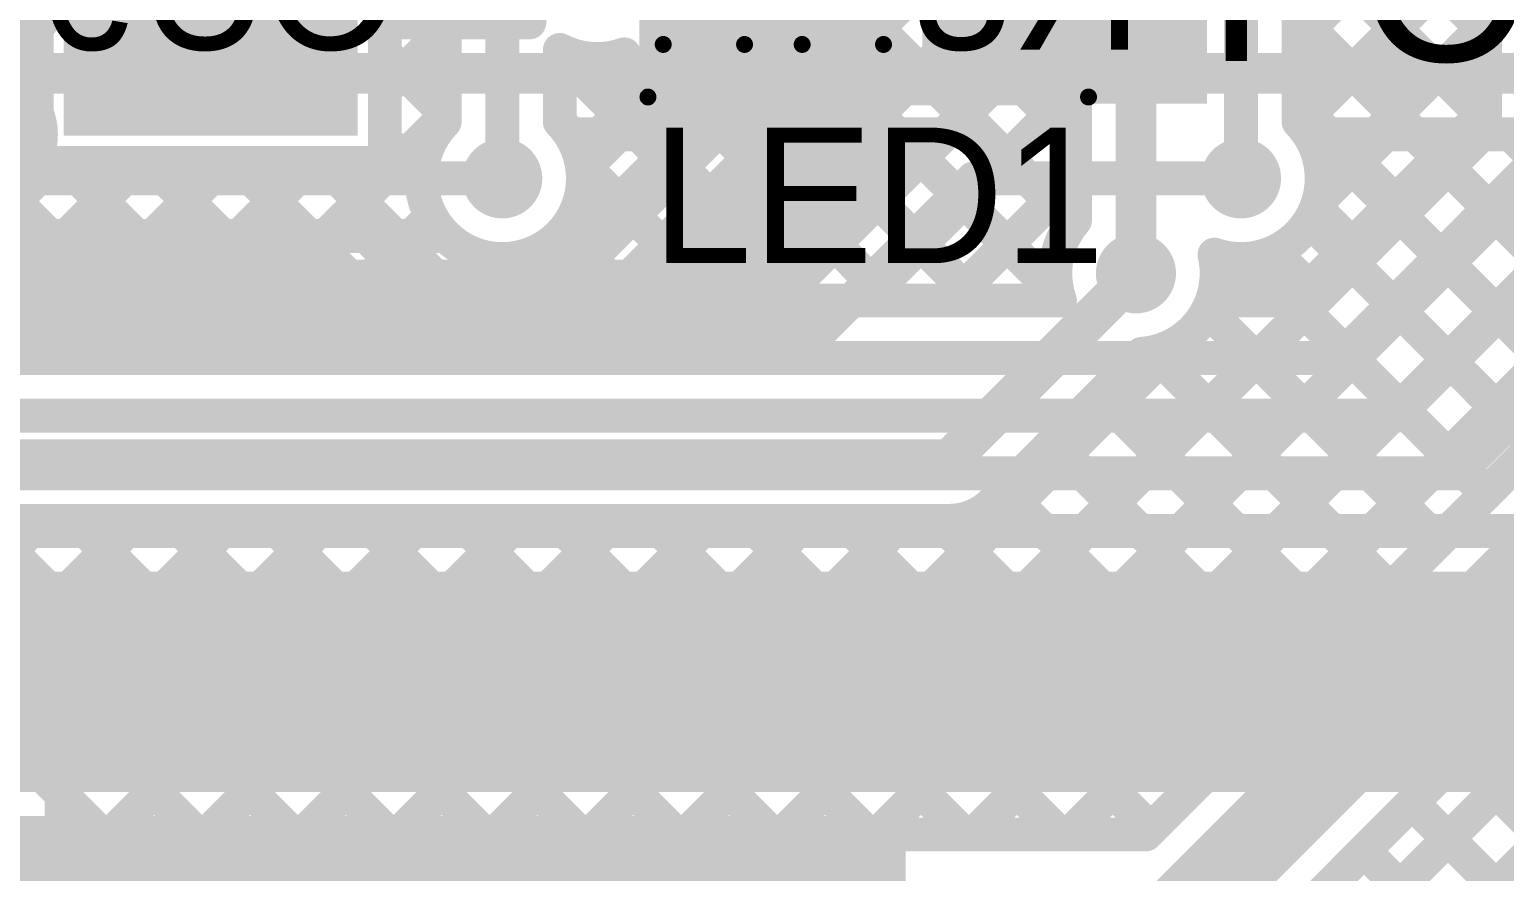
# Model space of a CAD drawing. Header units: millimetres. Extents: x 0.79 to 4.38, y 0.99 to 3.94.
# Drawn here: x 3.1735 to 3.6088, y 1.8006 to 2.0489 of the extents above; entities that cross this region are included whole.
import ezdxf

# ---------------------------------------------------------------- set-up
doc = ezdxf.new("R2010")
doc.units = ezdxf.units.MM
doc.header["$MEASUREMENT"] = 0
for name, color, linetype in [('BottomLayer', 5, 'Continuous'), ('BottomOverlay', 54, 'Continuous'), ('BottomPaste', 16, 'Continuous'), ('BottomSolder', 6, 'Continuous'), ('MultiLayer', 9, 'Continuous'), ('TopLayer', 1, 'Continuous'), ('TopOverlay', 2, 'Continuous'), ('TopPaste', 8, 'Continuous'), ('TopSolder', 216, 'Continuous'), ('ViaHoleLayer', 16, 'Continuous')]:
    doc.layers.add(name, color=color, linetype=linetype)

# ---------------------------------------------------------------- blocks, each defined once
blk = doc.blocks.new('49MD_8_000_20_20_20_A_45')
at = {"layer": 'TopLayer'}
blk.add_solid([(-0.28543, -0.03937), (-0.0689, -0.03937), (-0.28543, 0.03937), (-0.0689, 0.03937)], dxfattribs=at)
at = {"layer": 'TopOverlay', "const_width": 0.01}
for points in [[(-0.256, 0.1), (-0.256, 0.05)], [(-0.256, -0.05), (-0.256, -0.094)], [(-0.256, -0.094), (0.252, -0.094)]]:
    blk.add_lwpolyline(points, dxfattribs=at)
at = {"layer": 'TopOverlay'}
for points, const_width in [([(-0.27696, 0.067, 1), (-0.30104, 0.067, 1)], 0.01969), ([(-0.2585, 0.05, 1), (-0.2535, 0.05, 1)], 0.005), ([(-0.2585, -0.05, 1), (-0.2535, -0.05, 1)], 0.005), ([(-0.2585, -0.094, 1), (-0.2535, -0.094, 1)], 0.005), ([(-0.2585, -0.094, 1), (-0.2535, -0.094, 1)], 0.005)]:
    blk.add_lwpolyline(points, format="xyb", close=True, dxfattribs=dict(at, const_width=const_width))
at = {"layer": 'TopPaste'}
blk.add_solid([(-0.28543, -0.03937), (-0.0689, -0.03937), (-0.28543, 0.03937), (-0.0689, 0.03937)], dxfattribs=at)
at = {"layer": 'TopSolder'}
blk.add_solid([(-0.28943, -0.04337), (-0.0649, -0.04337), (-0.28943, 0.04337), (-0.0649, 0.04337)], dxfattribs=at)
blk = doc.blocks.new('R__0402_B_266')
at = {"layer": 'BottomLayer'}
for points in [[(-0.0275, 0.0125), (-0.0275, -0.0125), (-0.0095, 0.0125), (-0.0095, -0.0125)], [(0.0095, 0.0125), (0.0095, -0.0125), (0.0275, 0.0125), (0.0275, -0.0125)]]:
    blk.add_solid(points, dxfattribs=at)
at = {"layer": 'BottomOverlay', "const_width": 0.005}
for points in [[(-0.0325, 0.0175), (-0.0085, 0.0175)], [(-0.0325, -0.0175), (-0.0325, 0.0175)], [(0.0085, 0.0175), (0.0325, 0.0175)], [(0.0325, -0.0175), (0.0325, 0.0175)], [(-0.0325, -0.0175), (-0.0085, -0.0175)], [(0.0085, -0.0175), (0.0325, -0.0175)]]:
    blk.add_lwpolyline(points, dxfattribs=at)
at = {"layer": 'BottomOverlay', "const_width": 0.0025}
for points in [[(-0.03375, 0.0175, 1), (-0.03125, 0.0175, 1)], [(-0.03375, 0.0175, 1), (-0.03125, 0.0175, 1)], [(-0.00975, 0.0175, 1), (-0.00725, 0.0175, 1)], [(0.00725, 0.0175, 1), (0.00975, 0.0175, 1)], [(0.03125, 0.0175, 1), (0.03375, 0.0175, 1)], [(0.03125, 0.0175, 1), (0.03375, 0.0175, 1)], [(-0.03375, -0.0175, 1), (-0.03125, -0.0175, 1)], [(-0.03375, -0.0175, 1), (-0.03125, -0.0175, 1)], [(-0.00975, -0.0175, 1), (-0.00725, -0.0175, 1)], [(0.00725, -0.0175, 1), (0.00975, -0.0175, 1)], [(0.03125, -0.0175, 1), (0.03375, -0.0175, 1)], [(0.03125, -0.0175, 1), (0.03375, -0.0175, 1)]]:
    blk.add_lwpolyline(points, format="xyb", close=True, dxfattribs=at)
at = {"layer": 'BottomPaste'}
for points in [[(-0.0275, 0.0125), (-0.0275, -0.0125), (-0.0095, 0.0125), (-0.0095, -0.0125)], [(0.0095, 0.0125), (0.0095, -0.0125), (0.0275, 0.0125), (0.0275, -0.0125)]]:
    blk.add_solid(points, dxfattribs=at)
at = {"layer": 'BottomSolder'}
for points in [[(-0.0315, 0.0165), (-0.0315, -0.0165), (-0.0055, 0.0165), (-0.0055, -0.0165)], [(0.0055, 0.0165), (0.0055, -0.0165), (0.0315, 0.0165), (0.0315, -0.0165)]]:
    blk.add_solid(points, dxfattribs=at)
blk = doc.blocks.new('LED_SMT_270')
at = {"layer": 'TopLayer'}
for points in [[(-0.06, -0.03), (-0.02, -0.03), (-0.06, 0.03), (-0.02, 0.03)], [(0.02, -0.03), (0.06, -0.03), (0.02, 0.03), (0.06, 0.03)]]:
    blk.add_solid(points, dxfattribs=at)
at = {"layer": 'TopOverlay', "const_width": 0.005}
for points in [[(-0.065, 0.035), (0.065, 0.035)], [(-0.065, -0.035), (-0.065, 0.035)], [(0.065, -0.035), (0.065, 0.035)], [(-0.065, -0.035), (0.065, -0.035)]]:
    blk.add_lwpolyline(points, dxfattribs=at)
at = {"layer": 'TopOverlay', "const_width": 0.0025}
for points in [[(-0.06625, 0.035, 1), (-0.06375, 0.035, 1)], [(-0.06625, 0.035, 1), (-0.06375, 0.035, 1)], [(0.06375, 0.035, 1), (0.06625, 0.035, 1)], [(0.06375, 0.035, 1), (0.06625, 0.035, 1)], [(-0.06625, -0.035, 1), (-0.06375, -0.035, 1)], [(-0.06625, -0.035, 1), (-0.06375, -0.035, 1)], [(0.06375, -0.035, 1), (0.06625, -0.035, 1)], [(0.06375, -0.035, 1), (0.06625, -0.035, 1)]]:
    blk.add_lwpolyline(points, format="xyb", close=True, dxfattribs=at)
at = {"layer": 'TopOverlay'}
blk.add_solid([(0.064, -0.037), (0.1, -0.037), (0.064, 0.037), (0.1, 0.037)], dxfattribs=at)
at = {"layer": 'TopPaste'}
for points in [[(-0.06, -0.03), (-0.02, -0.03), (-0.06, 0.03), (-0.02, 0.03)], [(0.02, -0.03), (0.06, -0.03), (0.02, 0.03), (0.06, 0.03)]]:
    blk.add_solid(points, dxfattribs=at)
at = {"layer": 'TopSolder'}
for points in [[(-0.064, -0.034), (-0.016, -0.034), (-0.064, 0.034), (-0.016, 0.034)], [(0.016, -0.034), (0.064, -0.034), (0.016, 0.034), (0.064, 0.034)]]:
    blk.add_solid(points, dxfattribs=at)

msp = doc.modelspace()

# ---------------------------------------------------------------- linework, layer by layer
at = {"layer": 'BottomLayer'}
for points, const_width in [([(3.006, 2.036), (4.267, 2.036)], 0.012), ([(3.33295, 2.018), (3.44105, 2.018)], 0.01), ([(3.33365, 1.976), (3.37565, 2.018)], 0.01), ([(3.3367, 2.00733), (3.34736, 2.018)], 0.01), ([(3.35601, 2.018), (3.39801, 1.976)], 0.01), ([(3.36193, 1.976), (3.40393, 2.018)], 0.01), ([(3.3843, 2.018), (3.41263, 1.98967)], 0.01), ([(3.39021, 1.976), (3.43221, 2.018)], 0.01), ([(3.39542, 1.8115), (3.60192, 2.018)], 0.01), ([(3.39896, 1.976), (3.43996, 2.017)], 0.01), ([(3.41258, 2.018), (3.42677, 2.00381)], 0.01), ([(3.42371, 1.8115), (3.63021, 2.018)], 0.01), ([(3.45199, 1.8115), (3.65849, 2.018)], 0.01), ([(3.48027, 1.8115), (3.68677, 2.018)], 0.01), ([(3.55095, 2.018), (3.91857, 2.018)], 0.01), ([(3.55381, 1.99818), (3.57364, 2.018)], 0.01), ([(3.554, 2.018), (3.63631, 1.9357)], 0.01), ([(3.58229, 2.018), (3.66457, 1.93571)], 0.01), ([(3.61057, 2.018), (3.69286, 1.93571)], 0.01), ([(3.33642, 2.00931), (3.36973, 1.976)], 0.01), ([(2.945, 2.005), (3.313, 2.005)], 0.01), ([(3.406, 1.959), (3.452, 2.005)], 0.01), ([(3.452, 2.005), (3.531, 2.005)], 0.01), ([(3.55125, 1.99247), (3.61753, 1.92618)], 0.01), ([(2.945, 1.988), (3.29633, 1.988)], 0.01), ([(3.15974, 1.988), (3.17174, 1.976)], 0.01), ([(3.16394, 1.976), (3.17594, 1.988)], 0.01), ([(3.18802, 1.988), (3.20002, 1.976)], 0.01), ([(3.19222, 1.976), (3.20422, 1.988)], 0.01), ([(3.21631, 1.988), (3.22831, 1.976)], 0.01), ([(3.22051, 1.976), (3.23251, 1.988)], 0.01), ([(3.24459, 1.988), (3.25659, 1.976)], 0.01), ([(3.24879, 1.976), (3.26079, 1.988)], 0.01), ([(3.27288, 1.988), (3.28488, 1.976)], 0.01), ([(3.27708, 1.976), (3.28908, 1.988)], 0.01), ([(3.32956, 1.98789), (3.34145, 1.976)], 0.01), ([(3.30536, 1.976), (3.31067, 1.9813)], 0.01), ([(3.30727, 1.98189), (3.31316, 1.976)], 0.01), ([(3.52047, 1.96483), (3.53782, 1.98219)], 0.01), ([(3.53405, 1.98138), (3.60339, 1.91204)], 0.01), ([(2.90043, 1.976), (3.39896, 1.976)], 0.01), ([(3.445, 1.922), (3.5, 1.977)], 0.012), ([(3.52113, 1.96602), (3.58925, 1.8979)], 0.01), ([(2.785, 1.959), (3.406, 1.959)], 0.01), ([(3.36714, 1.8115), (3.51217, 1.95653)], 0.01), ([(3.50512, 1.95375), (3.57511, 1.88376)], 0.01), ([(3.45775, 1.9093), (3.50171, 1.95325)], 0.01), ([(3.48952, 1.94106), (3.56097, 1.86961)], 0.01), ([(3.50285, 1.8115), (3.61986, 1.92851)], 0.01), ([(3.47538, 1.92692), (3.54682, 1.85547)], 0.01), ([(2.40071, 1.922), (3.445, 1.922)], 0.012), ([(3.513, 1.787), (3.63721, 1.91121)], 0.025), ([(3.46123, 1.91278), (3.53268, 1.84133)], 0.01), ([(2.4163, 1.904), (3.445, 1.904)], 0.01), ([(3.10232, 1.904), (3.17632, 1.83)], 0.01), ([(3.10279, 1.83), (3.17679, 1.904)], 0.01), ([(3.1306, 1.904), (3.2231, 1.8115)], 0.01), ([(3.13108, 1.83), (3.20508, 1.904)], 0.01), ([(3.15889, 1.904), (3.25139, 1.8115)], 0.01), ([(3.15936, 1.83), (3.23336, 1.904)], 0.01), ([(3.183, 1.82535), (3.26165, 1.904)], 0.01), ([(3.18717, 1.904), (3.27967, 1.8115)], 0.01), ([(3.19743, 1.8115), (3.28993, 1.904)], 0.01), ([(3.21546, 1.904), (3.30796, 1.8115)], 0.01), ([(3.22572, 1.8115), (3.31821, 1.904)], 0.01), ([(3.24374, 1.904), (3.33624, 1.8115)], 0.01), ([(3.254, 1.8115), (3.3465, 1.904)], 0.01), ([(3.27202, 1.904), (3.36452, 1.8115)], 0.01), ([(3.28228, 1.8115), (3.37478, 1.904)], 0.01), ([(3.30031, 1.904), (3.39281, 1.8115)], 0.01), ([(3.31057, 1.8115), (3.40307, 1.904)], 0.01), ([(3.32859, 1.904), (3.42109, 1.8115)], 0.01), ([(3.33885, 1.8115), (3.43135, 1.904)], 0.01), ([(3.35688, 1.904), (3.44938, 1.8115)], 0.01), ([(3.38516, 1.904), (3.47766, 1.8115)], 0.01), ([(3.41345, 1.904), (3.5044, 1.81305)], 0.01), ([(3.44173, 1.904), (3.51854, 1.82719)], 0.01), ([(3.53035, 1.7697), (3.64736, 1.88671)], 0.01), ([(3.54841, 1.7665), (3.66862, 1.88671)], 0.01), ([(3.5767, 1.7665), (3.69691, 1.88671)], 0.01), ([(3.60976, 1.84911), (3.69236, 1.7665)], 0.01), ([(3.59561, 1.83497), (3.66408, 1.7665)], 0.01), ([(2.732, 1.83), (3.183, 1.83)], 0.01), ([(3.17632, 1.83), (3.183, 1.82332)], 0.01), ([(3.183, 1.8115), (3.183, 1.829)], 0.01), ([(3.183, 1.8115), (3.183, 1.829)], 0.01), ([(3.183, 1.82332), (3.19482, 1.8115)], 0.01), ([(3.58147, 1.82082), (3.6358, 1.7665)], 0.01), ([(3.183, 1.8115), (3.50285, 1.8115)], 0.01), ([(3.56733, 1.80668), (3.60751, 1.7665)], 0.01)]:
    msp.add_lwpolyline(points, dxfattribs=dict(at, const_width=const_width))
for points, const_width in [([(3.33045, 2.018, 1), (3.33545, 2.018, 1)], 0.005), ([(3.33045, 2.018, 1), (3.33545, 2.018, 1)], 0.005), ([(3.34486, 2.018, 1), (3.34986, 2.018, 1)], 0.005), ([(3.35351, 2.018, 1), (3.35851, 2.018, 1)], 0.005), ([(3.37315, 2.018, 1), (3.37815, 2.018, 1)], 0.005), ([(3.3818, 2.018, 1), (3.3868, 2.018, 1)], 0.005), ([(3.40143, 2.018, 1), (3.40643, 2.018, 1)], 0.005), ([(3.41008, 2.018, 1), (3.41508, 2.018, 1)], 0.005), ([(3.42971, 2.018, 1), (3.43472, 2.018, 1)], 0.005), ([(3.43746, 2.017, 1), (3.44246, 2.017, 1)], 0.005), ([(3.43855, 2.018, 1), (3.44355, 2.018, 1)], 0.005), ([(3.54845, 2.018, 1), (3.55345, 2.018, 1)], 0.005), ([(3.54845, 2.018, 1), (3.55345, 2.018, 1)], 0.005), ([(3.5515, 2.018, 1), (3.5565, 2.018, 1)], 0.005), ([(3.57114, 2.018, 1), (3.57614, 2.018, 1)], 0.005), ([(3.57979, 2.018, 1), (3.58479, 2.018, 1)], 0.005), ([(3.59942, 2.018, 1), (3.60442, 2.018, 1)], 0.005), ([(3.60807, 2.018, 1), (3.61307, 2.018, 1)], 0.005), ([(3.30709, 2.005, 1), (3.31891, 2.005, 1)], 0.01181), ([(3.52509, 2.005, 1), (3.53691, 2.005, 1)], 0.01181), ([(3.33392, 2.00931, 1), (3.33892, 2.00931, 1)], 0.005), ([(3.3342, 2.00733, 1), (3.3392, 2.00733, 1)], 0.005), ([(3.3105, 2.005, 1), (3.3155, 2.005, 1)], 0.005), ([(3.33431, 2.005, 1), (3.33931, 2.005, 1)], 0.005), ([(3.33431, 2.005, 1), (3.33931, 2.005, 1)], 0.005), ([(3.42427, 2.00381, 1), (3.42927, 2.00381, 1)], 0.005), ([(3.4495, 2.005, 1), (3.4545, 2.005, 1)], 0.005), ([(3.4495, 2.005, 1), (3.4545, 2.005, 1)], 0.005), ([(3.5285, 2.005, 1), (3.5335, 2.005, 1)], 0.005), ([(3.55231, 2.005, 1), (3.55731, 2.005, 1)], 0.005), ([(3.55231, 2.005, 1), (3.55731, 2.005, 1)], 0.005), ([(3.55131, 1.99818, 1), (3.55631, 1.99818, 1)], 0.005), ([(3.41013, 1.98967, 1), (3.41513, 1.98967, 1)], 0.005), ([(3.54875, 1.99247, 1), (3.55375, 1.99247, 1)], 0.005), ([(3.17344, 1.988, 1), (3.17844, 1.988, 1)], 0.005), ([(3.18552, 1.988, 1), (3.19052, 1.988, 1)], 0.005), ([(3.20172, 1.988, 1), (3.20672, 1.988, 1)], 0.005), ([(3.21381, 1.988, 1), (3.21881, 1.988, 1)], 0.005), ([(3.23001, 1.988, 1), (3.23501, 1.988, 1)], 0.005), ([(3.24209, 1.988, 1), (3.24709, 1.988, 1)], 0.005), ([(3.25829, 1.988, 1), (3.26329, 1.988, 1)], 0.005), ([(3.27038, 1.988, 1), (3.27538, 1.988, 1)], 0.005), ([(3.28658, 1.988, 1), (3.29158, 1.988, 1)], 0.005), ([(3.29383, 1.988, 1), (3.29883, 1.988, 1)], 0.005), ([(3.29383, 1.988, 1), (3.29883, 1.988, 1)], 0.005), ([(3.32706, 1.98789, 1), (3.33206, 1.98789, 1)], 0.005), ([(3.30477, 1.98189, 1), (3.30977, 1.98189, 1)], 0.005), ([(3.30817, 1.9813, 1), (3.31317, 1.9813, 1)], 0.005), ([(3.49409, 1.977, 1), (3.50591, 1.977, 1)], 0.01181), ([(3.52066, 1.98252, 1), (3.52566, 1.98252, 1)], 0.005), ([(3.52066, 1.98252, 1), (3.52566, 1.98252, 1)], 0.005), ([(3.53155, 1.98138, 1), (3.53655, 1.98138, 1)], 0.005), ([(3.53532, 1.98219, 1), (3.54032, 1.98219, 1)], 0.005), ([(3.16924, 1.976, 1), (3.17424, 1.976, 1)], 0.005), ([(3.18972, 1.976, 1), (3.19472, 1.976, 1)], 0.005), ([(3.19752, 1.976, 1), (3.20252, 1.976, 1)], 0.005), ([(3.21801, 1.976, 1), (3.22301, 1.976, 1)], 0.005), ([(3.22581, 1.976, 1), (3.23081, 1.976, 1)], 0.005), ([(3.24629, 1.976, 1), (3.25129, 1.976, 1)], 0.005), ([(3.25409, 1.976, 1), (3.25909, 1.976, 1)], 0.005), ([(3.27458, 1.976, 1), (3.27958, 1.976, 1)], 0.005), ([(3.28238, 1.976, 1), (3.28738, 1.976, 1)], 0.005), ([(3.30286, 1.976, 1), (3.30786, 1.976, 1)], 0.005), ([(3.31066, 1.976, 1), (3.31566, 1.976, 1)], 0.005), ([(3.33115, 1.976, 1), (3.33615, 1.976, 1)], 0.005), ([(3.33895, 1.976, 1), (3.34395, 1.976, 1)], 0.005), ([(3.35943, 1.976, 1), (3.36443, 1.976, 1)], 0.005), ([(3.36723, 1.976, 1), (3.37223, 1.976, 1)], 0.005), ([(3.38772, 1.976, 1), (3.39271, 1.976, 1)], 0.005), ([(3.39551, 1.976, 1), (3.40051, 1.976, 1)], 0.005), ([(3.39646, 1.976, 1), (3.40146, 1.976, 1)], 0.005), ([(3.39646, 1.976, 1), (3.40146, 1.976, 1)], 0.005), ([(3.497, 1.977, 1), (3.503, 1.977, 1)], 0.006), ([(3.52131, 1.977, 1), (3.52631, 1.977, 1)], 0.005), ([(3.52131, 1.977, 1), (3.52631, 1.977, 1)], 0.005), ([(3.51797, 1.96483, 1), (3.52297, 1.96483, 1)], 0.005), ([(3.51863, 1.96602, 1), (3.52363, 1.96602, 1)], 0.005), ([(3.4035, 1.959, 1), (3.4085, 1.959, 1)], 0.005), ([(3.4035, 1.959, 1), (3.4085, 1.959, 1)], 0.005), ([(3.50262, 1.95375, 1), (3.50762, 1.95375, 1)], 0.005), ([(3.50967, 1.95653, 1), (3.51467, 1.95653, 1)], 0.005), ([(3.49921, 1.95325, 1), (3.50421, 1.95325, 1)], 0.005), ([(3.49921, 1.95325, 1), (3.50421, 1.95325, 1)], 0.005), ([(3.48702, 1.94106, 1), (3.49202, 1.94106, 1)], 0.005), ([(3.47288, 1.92692, 1), (3.47788, 1.92692, 1)], 0.005), ([(3.442, 1.922, 1), (3.448, 1.922, 1)], 0.006), ([(3.442, 1.922, 1), (3.448, 1.922, 1)], 0.006), ([(3.45873, 1.91278, 1), (3.46373, 1.91278, 1)], 0.005), ([(3.60089, 1.91204, 1), (3.60589, 1.91204, 1)], 0.005), ([(3.45523, 1.90927, 1), (3.46023, 1.90927, 1)], 0.005), ([(3.45525, 1.9093, 1), (3.46025, 1.9093, 1)], 0.005), ([(3.45525, 1.9093, 1), (3.46025, 1.9093, 1)], 0.005), ([(3.17429, 1.904, 1), (3.17929, 1.904, 1)], 0.005), ([(3.18467, 1.904, 1), (3.18967, 1.904, 1)], 0.005), ([(3.20258, 1.904, 1), (3.20758, 1.904, 1)], 0.005), ([(3.21296, 1.904, 1), (3.21796, 1.904, 1)], 0.005), ([(3.23086, 1.904, 1), (3.23586, 1.904, 1)], 0.005), ([(3.24124, 1.904, 1), (3.24624, 1.904, 1)], 0.005), ([(3.25915, 1.904, 1), (3.26415, 1.904, 1)], 0.005), ([(3.26952, 1.904, 1), (3.27452, 1.904, 1)], 0.005), ([(3.28743, 1.904, 1), (3.29243, 1.904, 1)], 0.005), ([(3.29781, 1.904, 1), (3.30281, 1.904, 1)], 0.005), ([(3.31571, 1.904, 1), (3.32071, 1.904, 1)], 0.005), ([(3.32609, 1.904, 1), (3.33109, 1.904, 1)], 0.005), ([(3.344, 1.904, 1), (3.349, 1.904, 1)], 0.005), ([(3.35438, 1.904, 1), (3.35938, 1.904, 1)], 0.005), ([(3.37228, 1.904, 1), (3.37728, 1.904, 1)], 0.005), ([(3.38266, 1.904, 1), (3.38766, 1.904, 1)], 0.005), ([(3.40057, 1.904, 1), (3.40557, 1.904, 1)], 0.005), ([(3.41095, 1.904, 1), (3.41595, 1.904, 1)], 0.005), ([(3.42885, 1.904, 1), (3.43385, 1.904, 1)], 0.005), ([(3.43923, 1.904, 1), (3.44423, 1.904, 1)], 0.005), ([(3.4425, 1.904, 1), (3.4475, 1.904, 1)], 0.005), ([(3.4425, 1.904, 1), (3.4475, 1.904, 1)], 0.005), ([(3.4425, 1.904, 1), (3.4475, 1.904, 1)], 0.005), ([(3.58675, 1.8979, 1), (3.59175, 1.8979, 1)], 0.005), ([(3.57261, 1.88376, 1), (3.57761, 1.88376, 1)], 0.005), ([(3.55847, 1.86961, 1), (3.56347, 1.86961, 1)], 0.005), ([(3.54432, 1.85547, 1), (3.54932, 1.85547, 1)], 0.005), ([(3.60726, 1.84911, 1), (3.61226, 1.84911, 1)], 0.005), ([(3.53018, 1.84133, 1), (3.53518, 1.84133, 1)], 0.005), ([(3.59311, 1.83497, 1), (3.59811, 1.83497, 1)], 0.005), ([(3.17382, 1.83, 1), (3.17882, 1.83, 1)], 0.005), ([(3.17382, 1.83, 1), (3.17882, 1.83, 1)], 0.005), ([(3.1805, 1.83, 1), (3.1855, 1.83, 1)], 0.005), ([(3.1805, 1.829, 1), (3.1855, 1.829, 1)], 0.005), ([(3.1805, 1.829, 1), (3.1855, 1.829, 1)], 0.005), ([(3.1805, 1.82535, 1), (3.1855, 1.82535, 1)], 0.005), ([(3.1805, 1.82332, 1), (3.1855, 1.82332, 1)], 0.005), ([(3.1805, 1.82332, 1), (3.1855, 1.82332, 1)], 0.005), ([(3.51604, 1.82719, 1), (3.52104, 1.82719, 1)], 0.005), ([(3.57897, 1.82082, 1), (3.58397, 1.82082, 1)], 0.005), ([(3.1805, 1.8115, 1), (3.1855, 1.8115, 1)], 0.005), ([(3.1805, 1.8115, 1), (3.1855, 1.8115, 1)], 0.005), ([(3.1805, 1.8115, 1), (3.1855, 1.8115, 1)], 0.005), ([(3.19232, 1.8115, 1), (3.19732, 1.8115, 1)], 0.005), ([(3.19493, 1.8115, 1), (3.19993, 1.8115, 1)], 0.005), ([(3.2206, 1.8115, 1), (3.2256, 1.8115, 1)], 0.005), ([(3.22322, 1.8115, 1), (3.22822, 1.8115, 1)], 0.005), ([(3.24889, 1.8115, 1), (3.25389, 1.8115, 1)], 0.005), ([(3.2515, 1.8115, 1), (3.2565, 1.8115, 1)], 0.005), ([(3.27717, 1.8115, 1), (3.28217, 1.8115, 1)], 0.005), ([(3.27978, 1.8115, 1), (3.28478, 1.8115, 1)], 0.005), ([(3.30546, 1.8115, 1), (3.31046, 1.8115, 1)], 0.005), ([(3.30807, 1.8115, 1), (3.31307, 1.8115, 1)], 0.005), ([(3.33374, 1.8115, 1), (3.33874, 1.8115, 1)], 0.005), ([(3.33635, 1.8115, 1), (3.34135, 1.8115, 1)], 0.005), ([(3.36202, 1.8115, 1), (3.36702, 1.8115, 1)], 0.005), ([(3.36464, 1.8115, 1), (3.36964, 1.8115, 1)], 0.005), ([(3.39031, 1.8115, 1), (3.39531, 1.8115, 1)], 0.005), ([(3.39292, 1.8115, 1), (3.39792, 1.8115, 1)], 0.005), ([(3.41859, 1.8115, 1), (3.42359, 1.8115, 1)], 0.005), ([(3.42121, 1.8115, 1), (3.42621, 1.8115, 1)], 0.005), ([(3.44688, 1.8115, 1), (3.45188, 1.8115, 1)], 0.005), ([(3.44949, 1.8115, 1), (3.45449, 1.8115, 1)], 0.005), ([(3.47516, 1.8115, 1), (3.48016, 1.8115, 1)], 0.005), ([(3.47777, 1.8115, 1), (3.48277, 1.8115, 1)], 0.005), ([(3.50035, 1.8115, 1), (3.50535, 1.8115, 1)], 0.005), ([(3.50035, 1.8115, 1), (3.50535, 1.8115, 1)], 0.005), ([(3.5019, 1.81305, 1), (3.5069, 1.81305, 1)], 0.005), ([(3.56483, 1.80668, 1), (3.56983, 1.80668, 1)], 0.005)]:
    msp.add_lwpolyline(points, format="xyb", close=True, dxfattribs=dict(at, const_width=const_width))
at = {"layer": 'BottomLayer', "const_width": 0.01}
for points in [[(3.33295, 2.018, -0.145397), (3.33681, 2.005)], [(3.55095, 2.018, -0.145397), (3.55481, 2.005)], [(3.33681, 2.005, -0.664665), (3.29633, 1.988)], [(3.55481, 2.005, -0.516221), (3.52316, 1.98252)], [(3.52316, 1.98252, -0.058506), (3.52381, 1.977)], [(3.52381, 1.977, -0.393363), (3.50171, 1.95325)], [(3.45775, 1.9093, -0.199396), (3.445, 1.904)], [(3.45773, 1.90927, -0.198912), (3.445, 1.904)]]:
    msp.add_lwpolyline(points, format="xyb", dxfattribs=at)
at = {"layer": 'MultiLayer', "const_width": 0.01181}
for points in [[(3.30709, 2.005, 1), (3.31891, 2.005, 1)], [(3.52509, 2.005, 1), (3.53691, 2.005, 1)], [(3.49409, 1.977, 1), (3.50591, 1.977, 1)]]:
    msp.add_lwpolyline(points, format="xyb", close=True, dxfattribs=at)
at = {"layer": 'TopLayer'}
for points, const_width in [([(3.531, 2.005), (3.531, 2.373)], 0.01), ([(3.548, 2.02167), (3.548, 2.36685)], 0.01), ([(3.5, 1.977), (3.5, 2.32307)], 0.012), ([(3.482, 1.99259), (3.482, 2.27814)], 0.01), ([(3.17563, 2.00957), (3.17563, 2.2501)], 0.01), ([(3.313, 2.005), (3.313, 2.18)], 0.01), ([(3.37866, 2.14526), (3.482, 2.04192)], 0.01), ([(3.099, 2.11944), (3.17563, 2.04281)], 0.01), ([(3.02308, 2.119), (3.17308, 1.969)], 0.01), ([(3.04853, 2.119), (3.19853, 1.969)], 0.01), ([(3.07399, 2.119), (3.17563, 2.01736)], 0.01), ([(3.413, 2.03839), (3.482, 2.10739)], 0.01), ([(3.413, 2.022), (3.413, 2.106)], 0.01), ([(3.548, 2.1032), (3.603, 2.0482)], 0.01), ([(3.548, 2.04611), (3.5962, 2.09431)], 0.01), ([(3.296, 2.02167), (3.296, 2.08705)], 0.01), ([(3.413, 2.08546), (3.482, 2.01646)], 0.01), ([(3.27837, 2.00957), (3.27837, 2.08364)], 0.01), ([(3.36907, 1.969), (3.482, 2.08193)], 0.01), ([(3.548, 2.07774), (3.603, 2.02274)], 0.01), ([(3.5485, 2.02115), (3.603, 2.07565)], 0.01), ([(3.603, 2.01904), (3.603, 2.07683)], 0.01), ([(3.27837, 2.06736), (3.296, 2.04973)], 0.01), ([(3.27837, 2.06735), (3.296, 2.04972)], 0.01), ([(3.413, 2.06001), (3.48129, 1.99172)], 0.01), ([(3.08906, 1.969), (3.17563, 2.05557)], 0.01), ([(3.39452, 1.969), (3.482, 2.05648)], 0.01), ([(3.548, 2.05229), (3.59212, 2.00816)], 0.01), ([(3.55459, 2.00179), (3.603, 2.0502)], 0.01), ([(3.27837, 2.03104), (3.296, 2.04867)], 0.01), ([(3.27837, 2.0419), (3.296, 2.02427)], 0.01), ([(3.33, 2.02167), (3.33, 2.04288)], 0.01), ([(3.33, 2.04118), (3.349, 2.02218)], 0.01), ([(3.349, 2.022), (3.349, 2.04157)], 0.01), ([(3.33, 2.03175), (3.33856, 2.04031)], 0.01), ([(3.413, 2.03455), (3.47711, 1.97044)], 0.01), ([(3.11451, 1.969), (3.17563, 2.03012)], 0.01), ([(3.41998, 1.969), (3.482, 2.03102)], 0.01), ([(3.33575, 2.01204), (3.349, 2.0253)], 0.01), ([(3.54726, 1.969), (3.603, 2.02474)], 0.01), ([(3.548, 2.02683), (3.57939, 1.99544)], 0.01), ([(3.24179, 1.969), (3.296, 2.02321)], 0.01), ([(3.31816, 1.969), (3.37116, 2.022)], 0.01), ([(3.34361, 1.969), (3.39661, 2.022)], 0.01), ([(3.349, 2.022), (3.413, 2.022)], 0.01), ([(3.34918, 2.022), (3.40218, 1.969)], 0.01), ([(3.37464, 2.022), (3.42764, 1.969)], 0.01), ([(3.40009, 2.022), (3.45309, 1.969)], 0.01), ([(3.55296, 1.969), (3.603, 2.01904)], 0.01), ([(3.595, 1.918), (3.696, 2.019)], 0.01), ([(3.27837, 2.01644), (3.2892, 2.00561)], 0.01), ([(3.56, 1.952), (3.62, 2.012)], 0.01), ([(3.577, 1.935), (3.6555, 2.0135)], 0.01), ([(3.13997, 1.969), (3.18053, 2.00957)], 0.01), ([(3.16542, 1.969), (3.20599, 2.00957)], 0.01), ([(3.17563, 2.00957), (3.27837, 2.00957)], 0.01), ([(3.18342, 2.00957), (3.22399, 1.969)], 0.01), ([(3.19088, 1.969), (3.23145, 2.00957)], 0.01), ([(3.20888, 2.00957), (3.24944, 1.969)], 0.01), ([(3.21633, 1.969), (3.2569, 2.00957)], 0.01), ([(3.23433, 2.00957), (3.2749, 1.969)], 0.01), ([(3.25979, 2.00957), (3.30035, 1.969)], 0.01), ([(3.33642, 2.00931), (3.37673, 1.969)], 0.01), ([(3.33642, 2.0093), (3.37672, 1.969)], 0.01), ([(3.44544, 1.969), (3.482, 2.00556)], 0.01), ([(3.26725, 1.969), (3.29201, 1.99376)], 0.01), ([(3.55314, 1.99623), (3.56667, 1.98271)], 0.01), ([(3.33093, 1.98933), (3.35127, 1.969)], 0.01), ([(3.2927, 1.969), (3.30596, 1.98225)], 0.01), ([(3.31361, 1.9812), (3.32581, 1.969)], 0.01), ([(3.52274, 1.96993), (3.53421, 1.98141)], 0.01), ([(3.54067, 1.98324), (3.55394, 1.96998)], 0.01), ([(3.47089, 1.969), (3.47633, 1.97444)], 0.01), ([(3.52371, 1.97476), (3.52946, 1.969)], 0.01), ([(2.89649, 1.969), (3.47757, 1.969)], 0.01), ([(3.52243, 1.969), (3.55296, 1.969)], 0.01), ([(2.851, 1.952), (3.56, 1.952)], 0.01), ([(2.69273, 1.935), (3.577, 1.935)], 0.01), ([(2.68, 1.918), (3.595, 1.918)], 0.01), ([(2.66903, 1.901), (3.614, 1.901)], 0.01)]:
    msp.add_lwpolyline(points, dxfattribs=dict(at, const_width=const_width))
for points, const_width in [([(3.2935, 2.04973, 1), (3.2985, 2.04973, 1)], 0.005), ([(3.2935, 2.04972, 1), (3.2985, 2.04972, 1)], 0.005), ([(3.5455, 2.05229, 1), (3.5505, 2.05229, 1)], 0.005), ([(3.6005, 2.0502, 1), (3.6055, 2.0502, 1)], 0.005), ([(3.2935, 2.04867, 1), (3.2985, 2.04867, 1)], 0.005), ([(3.5455, 2.04611, 1), (3.5505, 2.04611, 1)], 0.005), ([(3.6005, 2.0482, 1), (3.6055, 2.0482, 1)], 0.005), ([(3.17313, 2.04281, 1), (3.17813, 2.04281, 1)], 0.005), ([(3.27587, 2.0419, 1), (3.28087, 2.0419, 1)], 0.005), ([(3.3275, 2.04288, 1), (3.3325, 2.04288, 1)], 0.005), ([(3.3275, 2.04288, 1), (3.3325, 2.04288, 1)], 0.005), ([(3.3275, 2.04118, 1), (3.3325, 2.04118, 1)], 0.005), ([(3.3465, 2.04157, 1), (3.3515, 2.04157, 1)], 0.005), ([(3.3465, 2.04157, 1), (3.3515, 2.04157, 1)], 0.005), ([(3.4795, 2.04192, 1), (3.4845, 2.04192, 1)], 0.005), ([(3.33606, 2.04031, 1), (3.34106, 2.04031, 1)], 0.005), ([(3.4105, 2.03839, 1), (3.4155, 2.03839, 1)], 0.005), ([(3.4105, 2.03455, 1), (3.4155, 2.03455, 1)], 0.005), ([(3.17313, 2.03012, 1), (3.17813, 2.03012, 1)], 0.005), ([(3.27587, 2.03104, 1), (3.28087, 2.03104, 1)], 0.005), ([(3.3275, 2.03175, 1), (3.3325, 2.03175, 1)], 0.005), ([(3.4795, 2.03102, 1), (3.4845, 2.03102, 1)], 0.005), ([(3.2935, 2.02427, 1), (3.2985, 2.02427, 1)], 0.005), ([(3.3465, 2.0253, 1), (3.3515, 2.0253, 1)], 0.005), ([(3.5455, 2.02683, 1), (3.5505, 2.02683, 1)], 0.005), ([(3.6005, 2.02474, 1), (3.6055, 2.02474, 1)], 0.005), ([(3.2935, 2.02321, 1), (3.2985, 2.02321, 1)], 0.005), ([(3.2935, 2.02167, 1), (3.2985, 2.02167, 1)], 0.005), ([(3.2935, 2.02167, 1), (3.2985, 2.02167, 1)], 0.005), ([(3.3275, 2.02167, 1), (3.3325, 2.02167, 1)], 0.005), ([(3.3275, 2.02167, 1), (3.3325, 2.02167, 1)], 0.005), ([(3.3465, 2.02218, 1), (3.3515, 2.02218, 1)], 0.005), ([(3.3465, 2.022, 1), (3.3515, 2.022, 1)], 0.005), ([(3.3465, 2.022, 1), (3.3515, 2.022, 1)], 0.005), ([(3.34668, 2.022, 1), (3.35168, 2.022, 1)], 0.005), ([(3.36866, 2.022, 1), (3.37366, 2.022, 1)], 0.005), ([(3.37214, 2.022, 1), (3.37714, 2.022, 1)], 0.005), ([(3.39411, 2.022, 1), (3.39911, 2.022, 1)], 0.005), ([(3.39759, 2.022, 1), (3.40259, 2.022, 1)], 0.005), ([(3.4105, 2.022, 1), (3.4155, 2.022, 1)], 0.005), ([(3.4105, 2.022, 1), (3.4155, 2.022, 1)], 0.005), ([(3.5455, 2.02167, 1), (3.5505, 2.02167, 1)], 0.005), ([(3.5455, 2.02167, 1), (3.5505, 2.02167, 1)], 0.005), ([(3.546, 2.02115, 1), (3.551, 2.02115, 1)], 0.005), ([(3.6005, 2.02274, 1), (3.6055, 2.02274, 1)], 0.005), ([(3.6005, 2.01904, 1), (3.6055, 2.01904, 1)], 0.005), ([(3.6005, 2.01904, 1), (3.6055, 2.01904, 1)], 0.005), ([(3.17313, 2.01736, 1), (3.17813, 2.01736, 1)], 0.005), ([(3.27587, 2.01644, 1), (3.28087, 2.01644, 1)], 0.005), ([(3.4795, 2.01646, 1), (3.4845, 2.01646, 1)], 0.005), ([(3.30709, 2.005, 1), (3.31891, 2.005, 1)], 0.01181), ([(3.33325, 2.01204, 1), (3.33825, 2.01204, 1)], 0.005), ([(3.52509, 2.005, 1), (3.53691, 2.005, 1)], 0.01181), ([(3.17313, 2.00957, 1), (3.17813, 2.00957, 1)], 0.005), ([(3.17313, 2.00957, 1), (3.17813, 2.00957, 1)], 0.005), ([(3.17803, 2.00957, 1), (3.18303, 2.00957, 1)], 0.005), ([(3.18092, 2.00957, 1), (3.18592, 2.00957, 1)], 0.005), ([(3.20349, 2.00957, 1), (3.20849, 2.00957, 1)], 0.005), ([(3.20638, 2.00957, 1), (3.21138, 2.00957, 1)], 0.005), ([(3.22895, 2.00957, 1), (3.23395, 2.00957, 1)], 0.005), ([(3.23183, 2.00957, 1), (3.23683, 2.00957, 1)], 0.005), ([(3.2544, 2.00957, 1), (3.2594, 2.00957, 1)], 0.005), ([(3.25729, 2.00957, 1), (3.26229, 2.00957, 1)], 0.005), ([(3.27587, 2.00957, 1), (3.28087, 2.00957, 1)], 0.005), ([(3.27587, 2.00957, 1), (3.28087, 2.00957, 1)], 0.005), ([(3.33392, 2.00931, 1), (3.33892, 2.00931, 1)], 0.005), ([(3.33392, 2.0093, 1), (3.33892, 2.0093, 1)], 0.005), ([(3.58962, 2.00816, 1), (3.59462, 2.00816, 1)], 0.005), ([(3.2867, 2.00561, 1), (3.2917, 2.00561, 1)], 0.005), ([(3.3105, 2.005, 1), (3.3155, 2.005, 1)], 0.005), ([(3.33431, 2.005, 1), (3.33931, 2.005, 1)], 0.005), ([(3.33431, 2.005, 1), (3.33931, 2.005, 1)], 0.005), ([(3.4795, 2.00556, 1), (3.4845, 2.00556, 1)], 0.005), ([(3.5285, 2.005, 1), (3.5335, 2.005, 1)], 0.005), ([(3.55209, 2.00179, 1), (3.55709, 2.00179, 1)], 0.005), ([(3.55231, 2.005, 1), (3.55731, 2.005, 1)], 0.005), ([(3.55231, 2.005, 1), (3.55731, 2.005, 1)], 0.005), ([(3.28951, 1.99376, 1), (3.29451, 1.99376, 1)], 0.005), ([(3.55064, 1.99623, 1), (3.55564, 1.99623, 1)], 0.005), ([(3.57689, 1.99544, 1), (3.58189, 1.99544, 1)], 0.005), ([(3.32843, 1.98933, 1), (3.33343, 1.98933, 1)], 0.005), ([(3.47879, 1.99172, 1), (3.48379, 1.99172, 1)], 0.005), ([(3.4795, 1.99259, 1), (3.4845, 1.99259, 1)], 0.005), ([(3.4795, 1.99259, 1), (3.4845, 1.99259, 1)], 0.005), ([(3.30346, 1.98225, 1), (3.30846, 1.98225, 1)], 0.005), ([(3.31111, 1.9812, 1), (3.31611, 1.9812, 1)], 0.005), ([(3.49409, 1.977, 1), (3.50591, 1.977, 1)], 0.01181), ([(3.52066, 1.98252, 1), (3.52566, 1.98252, 1)], 0.005), ([(3.52066, 1.98252, 1), (3.52566, 1.98252, 1)], 0.005), ([(3.53171, 1.98141, 1), (3.53671, 1.98141, 1)], 0.005), ([(3.53817, 1.98324, 1), (3.54317, 1.98324, 1)], 0.005), ([(3.56417, 1.98271, 1), (3.56917, 1.98271, 1)], 0.005), ([(3.497, 1.977, 1), (3.503, 1.977, 1)], 0.006), ([(3.52131, 1.977, 1), (3.52631, 1.977, 1)], 0.005), ([(3.52131, 1.977, 1), (3.52631, 1.977, 1)], 0.005), ([(3.47383, 1.97444, 1), (3.47883, 1.97444, 1)], 0.005), ([(3.52121, 1.97476, 1), (3.52621, 1.97476, 1)], 0.005), ([(3.17058, 1.969, 1), (3.17558, 1.969, 1)], 0.005), ([(3.18838, 1.969, 1), (3.19338, 1.969, 1)], 0.005), ([(3.19603, 1.969, 1), (3.20103, 1.969, 1)], 0.005), ([(3.21383, 1.969, 1), (3.21883, 1.969, 1)], 0.005), ([(3.22149, 1.969, 1), (3.22649, 1.969, 1)], 0.005), ([(3.23929, 1.969, 1), (3.24429, 1.969, 1)], 0.005), ([(3.24694, 1.969, 1), (3.25194, 1.969, 1)], 0.005), ([(3.26475, 1.969, 1), (3.26975, 1.969, 1)], 0.005), ([(3.2724, 1.969, 1), (3.2774, 1.969, 1)], 0.005), ([(3.2902, 1.969, 1), (3.2952, 1.969, 1)], 0.005), ([(3.29785, 1.969, 1), (3.30285, 1.969, 1)], 0.005), ([(3.31566, 1.969, 1), (3.32066, 1.969, 1)], 0.005), ([(3.32331, 1.969, 1), (3.32831, 1.969, 1)], 0.005), ([(3.34111, 1.969, 1), (3.34611, 1.969, 1)], 0.005), ([(3.34877, 1.969, 1), (3.35377, 1.969, 1)], 0.005), ([(3.36657, 1.969, 1), (3.37157, 1.969, 1)], 0.005), ([(3.37422, 1.969, 1), (3.37922, 1.969, 1)], 0.005), ([(3.37423, 1.969, 1), (3.37923, 1.969, 1)], 0.005), ([(3.39202, 1.969, 1), (3.39702, 1.969, 1)], 0.005), ([(3.39968, 1.969, 1), (3.40468, 1.969, 1)], 0.005), ([(3.41748, 1.969, 1), (3.42248, 1.969, 1)], 0.005), ([(3.42514, 1.969, 1), (3.43014, 1.969, 1)], 0.005), ([(3.44294, 1.969, 1), (3.44794, 1.969, 1)], 0.005), ([(3.45059, 1.969, 1), (3.45559, 1.969, 1)], 0.005), ([(3.46839, 1.969, 1), (3.47339, 1.969, 1)], 0.005), ([(3.47461, 1.97044, 1), (3.47961, 1.97044, 1)], 0.005), ([(3.47507, 1.969, 1), (3.48007, 1.969, 1)], 0.005), ([(3.47507, 1.969, 1), (3.48007, 1.969, 1)], 0.005), ([(3.51993, 1.969, 1), (3.52493, 1.969, 1)], 0.005), ([(3.51993, 1.969, 1), (3.52493, 1.969, 1)], 0.005), ([(3.52024, 1.96993, 1), (3.52524, 1.96993, 1)], 0.005), ([(3.52696, 1.969, 1), (3.53196, 1.969, 1)], 0.005), ([(3.54476, 1.969, 1), (3.54976, 1.969, 1)], 0.005), ([(3.55046, 1.969, 1), (3.55546, 1.969, 1)], 0.005), ([(3.55046, 1.969, 1), (3.55546, 1.969, 1)], 0.005), ([(3.55144, 1.96998, 1), (3.55644, 1.96998, 1)], 0.005), ([(3.5575, 1.952, 1), (3.5625, 1.952, 1)], 0.005), ([(3.5575, 1.952, 1), (3.5625, 1.952, 1)], 0.005), ([(3.5745, 1.935, 1), (3.5795, 1.935, 1)], 0.005), ([(3.5745, 1.935, 1), (3.5795, 1.935, 1)], 0.005), ([(3.5925, 1.918, 1), (3.5975, 1.918, 1)], 0.005), ([(3.5925, 1.918, 1), (3.5975, 1.918, 1)], 0.005)]:
    msp.add_lwpolyline(points, format="xyb", close=True, dxfattribs=dict(at, const_width=const_width))
at = {"layer": 'TopLayer', "const_width": 0.01}
for points in [[(3.349, 2.04157, -0.208667), (3.33, 2.04288)], [(3.33681, 2.005, -1.488751), (3.296, 2.02167)], [(3.33, 2.02167, -0.196384), (3.33681, 2.005)], [(3.548, 2.02167, -0.196384), (3.55481, 2.005)], [(3.55481, 2.005, -0.516221), (3.52316, 1.98252)], [(3.47757, 1.969, -0.270398), (3.482, 1.99259)], [(3.52316, 1.98252, -0.058506), (3.52381, 1.977)], [(3.52381, 1.977, -0.085871), (3.52243, 1.969)]]:
    msp.add_lwpolyline(points, format="xyb", dxfattribs=at)
at = {"layer": 'TopLayer'}
for points in [[(2.641, 1.824), (3.794, 1.824), (2.641, 1.889), (3.794, 1.889)], [(2.855, 1.7665), (3.432, 1.7665), (2.855, 1.817), (3.432, 1.817)], [(3.289, 1.603), (3.432, 1.603), (3.289, 1.809), (3.432, 1.809)]]:
    msp.add_solid(points, dxfattribs=at)
at = {"layer": 'ViaHoleLayer', "const_width": 0.00591}
for points in [[(3.31005, 2.005, 1), (3.31595, 2.005, 1)], [(3.52805, 2.005, 1), (3.53395, 2.005, 1)], [(3.49705, 1.977, 1), (3.50295, 1.977, 1)]]:
    msp.add_lwpolyline(points, format="xyb", close=True, dxfattribs=at)

# ---------------------------------------------------------------- block references
for name, p, rotation in [('49MD_8_000_20_20_20_A_45', (3.227, 2.307), 90), ('LED_SMT_270', (3.421, 2.064), 360), ('R__0402_B_266', (3.393, 2.062), 360)]:
    msp.add_blockref(name, p, dxfattribs=dict(rotation=rotation))

# ---------------------------------------------------------------- texts
at = {"layer": 'BottomOverlay', "text_generation_flag": 2}
for s, p in [('CU9', (3.283, 2.043)), ('R3', (3.502, 2.043))]:
    msp.add_text(s, height=0.04, dxfattribs=at).set_placement(p)
at = {"layer": 'TopOverlay'}
msp.add_text('POWER', height=0.05, rotation=360, dxfattribs=at).set_placement((3.521, 2.03959))
msp.add_text('LED1', height=0.04, dxfattribs=at).set_placement((3.357, 1.98))

doc.saveas('drawing.dxf')
